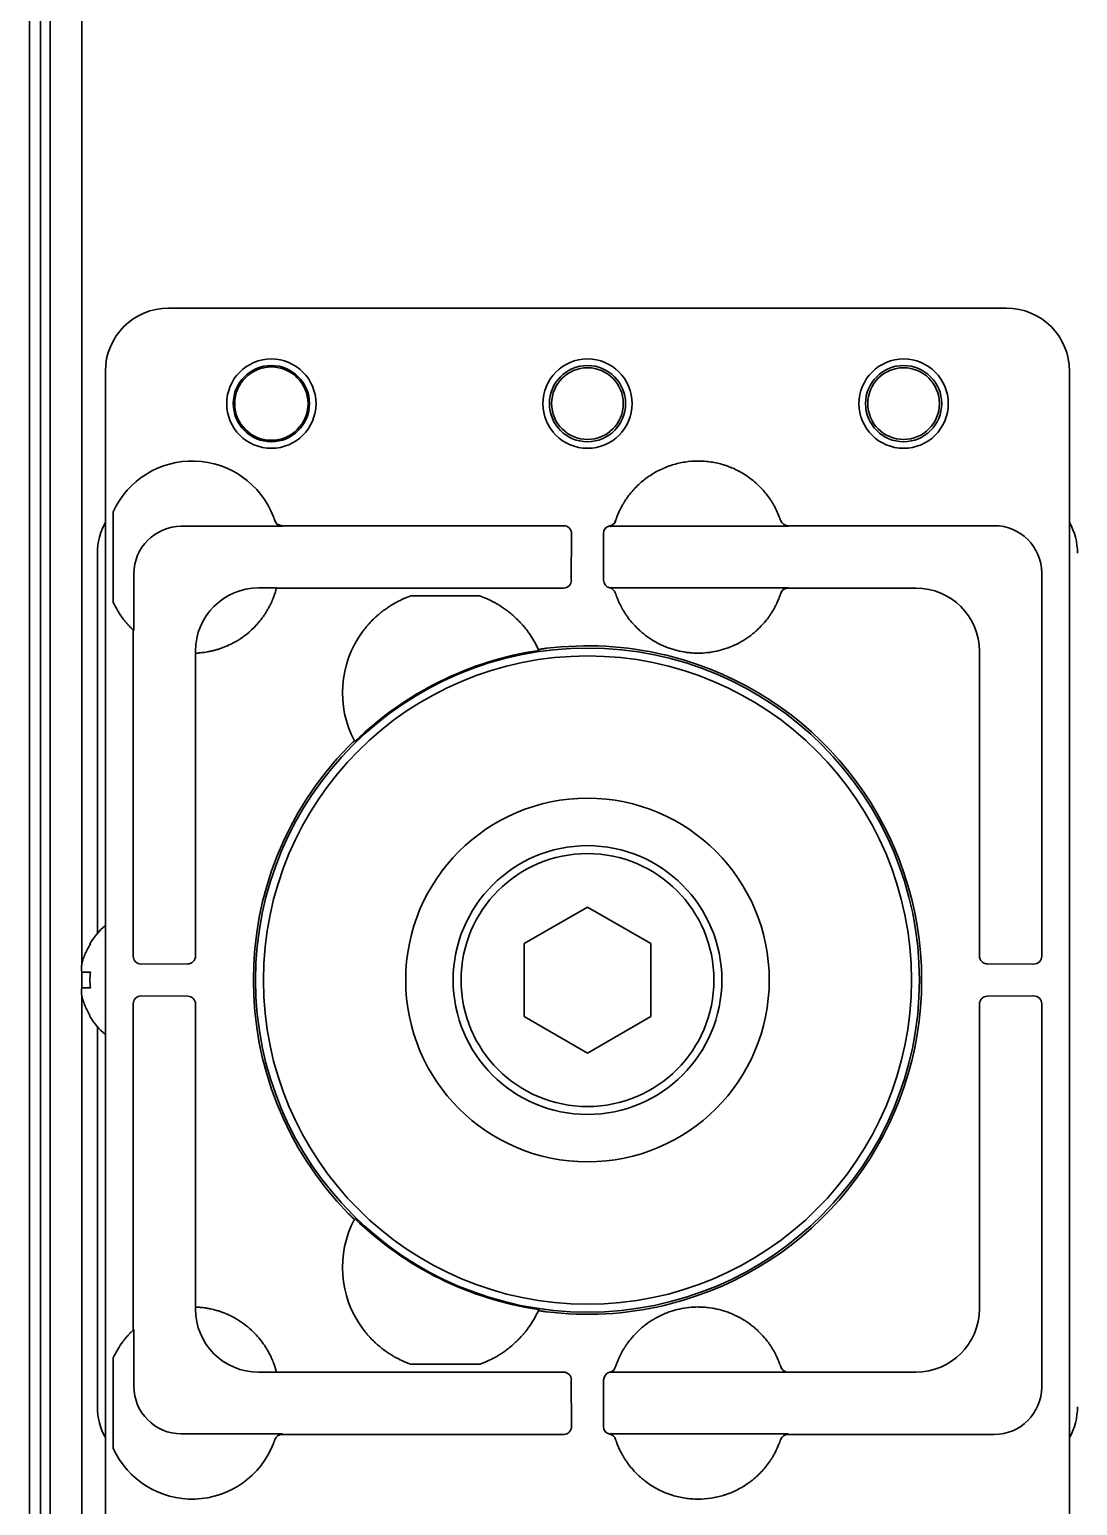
# Model space of a CAD drawing. Extents: x 6336 to 10269, y -393 to 2899.
# Drawn here: x 8426.8 to 8493.1, y 2188.5 to 2281.8 of the extents above; entities that cross this region are included whole.
import ezdxf

# ---------------------------------------------------------------- set-up
doc = ezdxf.new("R2010")
doc.units = 0
doc.header["$LTSCALE"] = 5
doc.layers.add('1', color=7, linetype='CONTINUOUS', true_color=0xffffff)

msp = doc.modelspace()

# ---------------------------------------------------------------- linework, layer by layer
at = {"layer": '1', "color": 7, "linetype": 'Continuous', "lineweight": 35}
for p, q in [((8428.073, 2127.326), (8428.073, 2762.726)), ((8426.773, 2761.926), (8426.773, 2112.526)), ((8427.462, 2115.526), (8427.462, 2758.926)), ((8430.073, 2716.71), (8430.073, 2222.737)), ((8488.573, 2264.226), (8435.572, 2264.226)), ((8431.573, 2260.227), (8431.573, 2183.226)), ((8492.573, 2183.226), (8492.573, 2260.227)), ((8432.073, 2245.608), (8432.073, 2251.344)), ((8474.294, 2250.783), (8474.287, 2250.804)), ((8442.774, 2250.424), (8436.375, 2250.424)), ((8460.567, 2250.463), (8442.761, 2250.463)), ((8461.051, 2247.016), (8461.066, 2249.963)), ((8463.079, 2249.963), (8463.094, 2247.016)), ((8474.774, 2250.424), (8463.599, 2250.424)), ((8487.81, 2250.463), (8474.761, 2250.463)), ((8431.073, 2248.727), (8431.073, 2224.678)), ((8433.375, 2247.424), (8433.375, 2243.828)), ((8490.81, 2223.232), (8490.81, 2247.464)), ((8441.27, 2246.528), (8442.399, 2246.528)), ((8442.399, 2246.528), (8442.397, 2246.519)), ((8442.397, 2246.519), (8450.288, 2246.519)), ((8450.288, 2246.519), (8450.385, 2246.519)), ((8450.385, 2246.519), (8450.882, 2246.52)), ((8450.883, 2246.52), (8455.263, 2246.52)), ((8455.263, 2246.02), (8450.883, 2246.02)), ((8455.263, 2246.52), (8455.761, 2246.519)), ((8455.761, 2246.519), (8455.858, 2246.519)), ((8455.858, 2246.519), (8460.552, 2246.519)), ((8463.529, 2246.528), (8474.774, 2246.528)), ((8474.297, 2246.179), (8474.297, 2246.18)), ((8474.771, 2246.519), (8482.866, 2246.519)), ((8433.336, 2243.864), (8433.336, 2223.232)), ((8437.271, 2242.403), (8437.271, 2242.529)), ((8437.28, 2242.404), (8437.271, 2242.403)), ((8437.28, 2223.247), (8437.28, 2242.404)), ((8486.866, 2242.52), (8486.866, 2223.247)), ((8458.073, 2224.036), (8462.073, 2226.345)), ((8462.073, 2226.345), (8466.073, 2224.036)), ((8430.595, 2224.026), (8430.628, 2224.026)), ((8458.073, 2219.417), (8458.073, 2224.036)), ((8466.073, 2224.036), (8466.073, 2219.417)), ((8433.836, 2222.733), (8436.783, 2222.748)), ((8487.366, 2222.748), (8490.31, 2222.733)), ((8430.073, 2222.232), (8430.073, 2221.231)), ((8430.073, 2220.716), (8430.073, 2127.726)), ((8436.783, 2220.705), (8433.836, 2220.72)), ((8490.31, 2220.72), (8487.366, 2220.705)), ((8433.336, 2220.22), (8433.336, 2199.588)), ((8437.28, 2201.049), (8437.28, 2220.205)), ((8486.866, 2220.205), (8486.866, 2200.933)), ((8490.81, 2195.989), (8490.81, 2220.22)), ((8430.628, 2219.426), (8430.595, 2219.426)), ((8462.073, 2217.107), (8458.073, 2219.417)), ((8466.073, 2219.417), (8462.073, 2217.107)), ((8431.073, 2218.774), (8431.073, 2194.726)), ((8437.271, 2201.049), (8437.28, 2201.049)), ((8437.271, 2200.923), (8437.271, 2201.049)), ((8433.375, 2199.624), (8433.336, 2199.588)), ((8433.375, 2199.624), (8433.375, 2196.028)), ((8432.073, 2192.108), (8432.073, 2197.844)), ((8450.883, 2197.433), (8455.263, 2197.433)), ((8442.399, 2196.924), (8441.27, 2196.924)), ((8442.397, 2196.933), (8442.399, 2196.924)), ((8450.288, 2196.933), (8442.397, 2196.933)), ((8450.385, 2196.933), (8450.288, 2196.933)), ((8450.882, 2196.933), (8450.385, 2196.933)), ((8455.263, 2196.933), (8450.883, 2196.933)), ((8455.263, 2196.933), (8455.761, 2196.933)), ((8455.858, 2196.933), (8455.761, 2196.933)), ((8460.552, 2196.933), (8455.858, 2196.933)), ((8461.066, 2193.489), (8461.051, 2196.436)), ((8463.094, 2196.433), (8463.079, 2193.489)), ((8474.774, 2196.924), (8463.529, 2196.924)), ((8474.298, 2197.271), (8474.297, 2197.272)), ((8482.866, 2196.933), (8474.771, 2196.933)), ((8436.375, 2193.028), (8442.774, 2193.028)), ((8442.761, 2192.989), (8460.567, 2192.989)), ((8463.599, 2193.028), (8474.774, 2193.028)), ((8474.761, 2192.989), (8487.81, 2192.989)), ((8442.286, 2192.645), (8442.282, 2192.634)), ((8442.287, 2192.649), (8442.286, 2192.647)), ((8474.287, 2192.648), (8474.291, 2192.663))]:
    msp.add_line(p, q, dxfattribs=at)
for centre, radius in [((8442.073, 2258.182), 2.825), ((8462.073, 2258.182), 2.825), ((8482.073, 2258.182), 2.825), ((8442.073, 2258.182), 2.411), ((8442.073, 2258.182), 2.32), ((8462.073, 2258.182), 2.411), ((8462.073, 2258.182), 2.267), ((8482.073, 2258.182), 2.411), ((8482.073, 2258.182), 2.267), ((8462.073, 2221.726), 21), ((8462.073, 2221.726), 20.5), ((8462.073, 2221.726), 11.5), ((8462.073, 2221.726), 8.5), ((8462.073, 2221.726), 8)]:
    msp.add_circle(centre, radius, dxfattribs=at)
for centre, radius, start, end in [((8437.073, 2249.052), 5.5, 21.10696, 155.38002), ((8437.073, 2247.9), 5.5, 204.61998, 215.33124), ((8437.073, 2247.9), 5.5, 301.52607, 319.88439), ((8453.073, 2239.9), 6.5, 143.94816, 207.95034), ((8453.073, 2239.9), 6.5, 24.74098, 36.05184), ((8462.073, 2221.726), 21.07, 98.38924, 134.30208), ((8462.073, 2221.726), 21.14, 76.75031, 97.03063), ((8462.073, 2221.726), 21.14, 286.69802, 73.30233), ((8462.073, 2221.726), 21.14, 135.6607, 224.3393), ((8434.693, 2221.527), 4.8, 130.542, 148.62729), ((8434.693, 2221.925), 4.8, 211.37271, 229.458), ((8453.073, 2203.552), 6.5, 152.04966, 216.05184), ((8462.073, 2221.726), 21.07, 225.69792, 261.61076), ((8462.073, 2221.726), 21.14, 262.96937, 283.24939), ((8437.073, 2195.552), 5.5, 45.48558, 58.47399), ((8453.073, 2203.552), 6.5, 323.94816, 335.25902), ((8437.073, 2195.552), 5.5, 144.66876, 155.38002), ((8437.073, 2194.4), 5.5, 204.61998, 338.89304)]:
    msp.add_arc(centre, radius, start, end, dxfattribs=at)
for centre, major_axis, ratio, start_param, end_param in [((8435.573, 2260.226), (2.829, -2.829), 0.999695, 2.356347, 3.926839), ((8488.572, 2260.226), (-2.829, -2.829), 0.999695, 2.356347, 3.926839), ((8435.073, 2248.726), (-2.829, 2.829), 0.999695, 0.279915, 0.785246), ((8437.065, 2249.05), (-5.228, -1.734), 0.999252, 3.138522, 3.145428), ((8442.761, 2250.963), (0.474, 0.159), 0.999831, 3.141593, 4.388346), ((8463.379, 2250.943), (-0.473, 0.161), 0.999761, 2.10121, 3.149501), ((8474.761, 2250.963), (0.475, 0.157), 0.999831, 3.145682, 4.39242), ((8489.072, 2248.726), (2.829, 2.829), 0.999695, 5.497939, 6.003271), ((8436.376, 2247.423), (-2.122, 2.122), 0.999695, 5.497939, 7.068431), ((8437.072, 2248.552), (-5.684, -1.924), 0.999938, 3.132345, 3.139281), ((8460.566, 2249.963), (-0.224, -0.448), 0.999239, 2.03449, 3.605134), ((8463.579, 2249.963), (0.224, -0.448), 0.999239, 2.880101, 4.248696), ((8463.599, 2249.924), (0.224, -0.447), 0.99981, 2.678052, 2.916971), ((8487.809, 2247.463), (-2.122, -2.122), 0.999543, 2.356347, 3.926839), ((8460.552, 2247.019), (-0.447, -0.224), 0.99981, 1.107255, 2.677899), ((8463.594, 2247.019), (0.447, -0.224), 0.99981, 3.605286, 4.952817), ((8441.271, 2242.528), (2.829, -2.829), 0.999695, 2.356347, 3.926839), ((8463.367, 2246.045), (-0.476, -0.155), 0.999754, 3.133975, 4.161422), ((8474.771, 2246.019), (-0.475, 0.156), 0.999831, 5.030486, 6.282512), ((8482.866, 2242.519), (2.828, -2.828), 0.999924, 0.78555, 2.356042), ((8435.374, 9470.538), (0, -7227.617), 0.017452, 6.267025, 6.267338), ((3762.892, 1436.685), (-4696.559, -804.417), 0.03512, 3.150702, 3.151017), ((11934.696, 5483.548), (-3486.444, -3247.993), 0.03512, 6.273761, 6.274076), ((8433.836, 2223.233), (-0.448, -0.224), 0.999239, 5.819644, 7.390288), ((8436.78, 2223.247), (0.224, 0.447), 0.99981, 3.605286, 5.17593), ((8487.366, 2223.247), (-0.224, 0.447), 0.99981, 1.107255, 2.677899), ((8490.31, 2223.233), (0.448, -0.224), 0.999239, 5.176082, 6.746726), ((8433.836, 2220.22), (0.448, -0.224), 0.999239, 2.03449, 3.605134), ((8436.78, 2220.205), (0.224, -0.447), 0.99981, 1.107255, 2.677899), ((8487.366, 2220.205), (-0.224, -0.447), 0.99981, 3.605286, 5.17593), ((8490.31, 2220.22), (-0.448, -0.224), 0.999239, 2.678052, 4.248696), ((11934.696, -1040.096), (3486.444, -3247.993), 0.03512, 3.150702, 3.151017), ((8441.271, 2200.924), (2.829, 2.829), 0.999695, 2.356347, 3.926839), ((3762.892, 3006.768), (4696.559, -804.417), 0.03512, 6.273761, 6.274076), ((8482.866, 2200.933), (-2.828, -2.828), 0.999924, 0.78555, 2.356042), ((8460.552, 2196.433), (-0.447, 0.224), 0.99981, 3.605286, 5.17593), ((8463.594, 2196.433), (0.447, 0.224), 0.99981, 1.330368, 2.677899), ((8463.367, 2197.407), (0.476, -0.155), 0.999754, 5.263357, 6.293203), ((8474.771, 2197.433), (0.475, 0.156), 0.999831, 3.142574, 4.3946), ((8436.376, 2196.029), (-2.122, -2.122), 0.999695, 5.497939, 7.068431), ((8487.809, 2195.99), (2.122, -2.122), 0.999543, 5.497939, 7.068431), ((8435.073, 2194.727), (-2.829, -2.829), 0.999695, 5.497939, 6.003271), ((8489.072, 2194.727), (2.829, -2.829), 0.999695, 0.279915, 0.785246), ((8442.761, 2192.489), (0.474, -0.159), 0.999831, 1.894839, 3.141593), ((8460.566, 2193.489), (0.224, -0.448), 0.999239, 5.819644, 7.390288), ((8463.579, 2193.489), (-0.224, -0.448), 0.999239, 5.176082, 6.544021), ((8463.378, 2192.51), (-0.477, -0.15), 0.999767, 3.157291, 4.205088), ((8463.599, 2193.529), (-0.224, -0.447), 0.99981, 0.22534, 0.463541), ((8474.761, 2192.489), (0.474, -0.158), 0.999831, 1.892032, 3.138921), ((8437.075, 2194.399), (-1.747, -5.214), 0.99983, 1.569957, 1.576869)]:
    msp.add_ellipse(centre, major_axis=major_axis, ratio=ratio, start_param=start_param, end_param=end_param, dxfattribs=at)
for points, knots in [([(8474.204, 2251.033), (8474.104, 2251.292), (8473.985, 2251.542), (8473.83, 2251.813), (8473.812, 2251.843), (8473.777, 2251.903), (8473.759, 2251.932), (8473.704, 2252.021), (8473.666, 2252.079), (8473.55, 2252.25), (8473.468, 2252.361), (8473.213, 2252.684), (8473.027, 2252.885), (8472.775, 2253.12), (8472.698, 2253.19), (8472.619, 2253.257), (8472.566, 2253.301), (8472.539, 2253.323), (8472.403, 2253.432), (8472.292, 2253.514), (8471.952, 2253.747), (8471.715, 2253.884), (8471.344, 2254.064), (8471.218, 2254.119), (8471.057, 2254.182), (8471.025, 2254.195), (8470.96, 2254.219), (8470.927, 2254.231), (8470.829, 2254.265), (8470.763, 2254.287), (8470.433, 2254.389), (8470.166, 2254.45), (8469.759, 2254.511), (8469.623, 2254.527), (8469.417, 2254.542), (8469.313, 2254.548), (8469.209, 2254.551), (8469.14, 2254.552), (8469.105, 2254.552), (8468.793, 2254.552), (8468.519, 2254.531), (8467.977, 2254.449), (8467.709, 2254.388), (8467.412, 2254.296), (8467.379, 2254.285), (8467.313, 2254.263), (8467.28, 2254.252), (8467.182, 2254.217), (8467.117, 2254.193), (8466.924, 2254.117), (8466.798, 2254.062), (8466.428, 2253.882), (8466.191, 2253.745), (8465.907, 2253.55), (8465.822, 2253.49), (8465.74, 2253.427), (8465.685, 2253.385), (8465.657, 2253.363), (8465.522, 2253.255), (8465.418, 2253.164), (8465.116, 2252.883), (8464.931, 2252.681), (8464.675, 2252.358), (8464.594, 2252.247), (8464.497, 2252.104), (8464.478, 2252.075), (8464.44, 2252.016), (8464.421, 2251.987), (8464.366, 2251.899), (8464.331, 2251.839), (8464.159, 2251.538), (8464.04, 2251.288), (8463.94, 2251.029)], [0, 0, 0, 0, 0.0625, 0.0625, 0.070313, 0.070313, 0.078125, 0.078125, 0.09375, 0.09375, 0.125, 0.125, 0.1875, 0.1875, 0.203125, 0.210938, 0.210938, 0.21875, 0.21875, 0.25, 0.25, 0.3125, 0.3125, 0.34375, 0.34375, 0.351563, 0.351563, 0.359375, 0.359375, 0.375, 0.375, 0.4375, 0.4375, 0.46875, 0.46875, 0.484375, 0.492188, 0.492188, 0.5, 0.5, 0.5625, 0.5625, 0.625, 0.625, 0.632812, 0.632812, 0.640625, 0.640625, 0.65625, 0.65625, 0.6875, 0.6875, 0.75, 0.75, 0.765625, 0.773437, 0.773437, 0.78125, 0.78125, 0.8125, 0.8125, 0.875, 0.875, 0.90625, 0.90625, 0.914062, 0.914062, 0.921875, 0.921875, 0.9375, 0.9375, 1, 1, 1, 1]), ([(8442.287, 2250.804), (8442.286, 2250.804), (8442.286, 2250.806), (8442.284, 2250.812), (8442.282, 2250.816), (8442.278, 2250.828), (8442.276, 2250.835), (8442.27, 2250.852), (8442.267, 2250.861), (8442.26, 2250.882), (8442.255, 2250.894), (8442.247, 2250.919), (8442.242, 2250.932), (8442.234, 2250.953), (8442.232, 2250.96), (8442.226, 2250.974), (8442.224, 2250.981), (8442.215, 2251.003), (8442.21, 2251.018), (8442.204, 2251.033)], [0, 0, 0, 0, 0.125, 0.125, 0.25, 0.25, 0.375, 0.375, 0.5, 0.5, 0.625, 0.625, 0.75, 0.75, 0.8125, 0.8125, 0.875, 0.875, 1, 1, 1, 1]), ([(8442.774, 2250.424), (8442.747, 2250.424), (8442.695, 2250.428), (8442.645, 2250.44), (8442.607, 2250.452), (8442.595, 2250.457), (8442.571, 2250.467), (8442.559, 2250.472), (8442.524, 2250.49), (8442.502, 2250.503), (8442.47, 2250.526), (8442.46, 2250.534), (8442.44, 2250.551), (8442.43, 2250.56), (8442.402, 2250.588), (8442.386, 2250.607), (8442.355, 2250.65), (8442.341, 2250.672), (8442.317, 2250.719), (8442.307, 2250.743), (8442.299, 2250.768)], [0, 0, 0, 0, 0.125, 0.25, 0.25, 0.3125, 0.3125, 0.375, 0.375, 0.5, 0.5, 0.5625, 0.5625, 0.625, 0.625, 0.75, 0.75, 0.875, 0.875, 1, 1, 1, 1]), ([(8463.838, 2250.742), (8463.825, 2250.701), (8463.807, 2250.663), (8463.779, 2250.618), (8463.773, 2250.609), (8463.76, 2250.592), (8463.753, 2250.583), (8463.733, 2250.559), (8463.704, 2250.528), (8463.671, 2250.501), (8463.645, 2250.483), (8463.636, 2250.477), (8463.618, 2250.465), (8463.609, 2250.46), (8463.562, 2250.435), (8463.522, 2250.42), (8463.481, 2250.41)], [0, 0, 0, 0, 0.25, 0.25, 0.3125, 0.3125, 0.375, 0.375, 0.5, 0.625, 0.625, 0.6875, 0.6875, 0.75, 0.75, 1, 1, 1, 1]), ([(8463.94, 2251.029), (8463.935, 2251.014), (8463.929, 2250.998), (8463.92, 2250.976), (8463.917, 2250.968), (8463.912, 2250.953), (8463.909, 2250.946), (8463.901, 2250.924), (8463.896, 2250.911), (8463.889, 2250.891), (8463.887, 2250.885), (8463.883, 2250.872), (8463.881, 2250.866), (8463.875, 2250.849), (8463.871, 2250.839), (8463.867, 2250.825), (8463.865, 2250.821), (8463.862, 2250.813), (8463.861, 2250.81), (8463.858, 2250.8), (8463.856, 2250.795), (8463.854, 2250.789), (8463.854, 2250.788), (8463.853, 2250.786), (8463.853, 2250.785), (8463.853, 2250.785)], [0, 0, 0, 0, 0.125, 0.125, 0.1875, 0.1875, 0.25, 0.25, 0.375, 0.375, 0.4375, 0.4375, 0.5, 0.5, 0.625, 0.625, 0.6875, 0.6875, 0.75, 0.75, 0.875, 0.875, 0.9375, 0.9375, 1, 1, 1, 1]), ([(8474.287, 2250.804), (8474.287, 2250.804), (8474.286, 2250.806), (8474.284, 2250.81), (8474.284, 2250.812), (8474.282, 2250.817), (8474.281, 2250.819), (8474.279, 2250.828), (8474.276, 2250.835), (8474.272, 2250.847), (8474.27, 2250.852), (8474.267, 2250.861), (8474.265, 2250.866), (8474.26, 2250.882), (8474.256, 2250.894), (8474.249, 2250.912), (8474.247, 2250.919), (8474.242, 2250.932), (8474.239, 2250.939), (8474.232, 2250.959), (8474.227, 2250.974), (8474.218, 2250.996), (8474.215, 2251.003), (8474.21, 2251.018), (8474.207, 2251.026), (8474.204, 2251.033)], [0, 0, 0, 0, 0.125, 0.125, 0.1875, 0.1875, 0.25, 0.25, 0.375, 0.375, 0.4375, 0.4375, 0.5, 0.5, 0.625, 0.625, 0.6875, 0.6875, 0.75, 0.75, 0.875, 0.875, 0.9375, 0.9375, 1, 1, 1, 1]), ([(8463.481, 2250.41), (8463.48, 2250.416), (8463.48, 2250.422), (8463.48, 2250.437), (8463.479, 2250.445), (8463.479, 2250.453)], [0, 0, 0, 0, 0.441588, 0.441588, 1, 1, 1, 1]), ([(8442.397, 2246.519), (8442.396, 2246.518), (8442.395, 2246.512), (8442.39, 2246.495), (8442.384, 2246.47), (8442.373, 2246.43), (8442.365, 2246.401), (8442.363, 2246.395), (8442.359, 2246.382), (8442.357, 2246.375), (8442.351, 2246.355), (8442.347, 2246.341), (8442.334, 2246.295), (8442.313, 2246.228), (8442.287, 2246.148), (8442.265, 2246.084), (8442.253, 2246.051), (8442.24, 2246.016), (8442.232, 2245.992), (8442.227, 2245.98), (8442.204, 2245.92), (8442.184, 2245.869), (8442.12, 2245.711), (8442.07, 2245.597), (8441.996, 2245.447), (8441.981, 2245.417), (8441.949, 2245.356), (8441.933, 2245.325), (8441.883, 2245.232), (8441.848, 2245.17), (8441.774, 2245.044), (8441.735, 2244.981), (8441.674, 2244.886), (8441.653, 2244.855), (8441.61, 2244.791), (8441.588, 2244.759), (8441.477, 2244.601), (8441.381, 2244.477), (8441.279, 2244.356)], [0, 0, 0, 0, 0.0625, 0.0625, 0.125, 0.1875, 0.1875, 0.203125, 0.203125, 0.21875, 0.21875, 0.25, 0.25, 0.3125, 0.375, 0.375, 0.40625, 0.421875, 0.421875, 0.4375, 0.4375, 0.5, 0.5, 0.625, 0.625, 0.65625, 0.65625, 0.6875, 0.6875, 0.75, 0.75, 0.8125, 0.8125, 0.84375, 0.84375, 0.875, 0.875, 1, 1, 1, 1]), ([(8463.842, 2246.2), (8463.843, 2246.198), (8463.847, 2246.184), (8463.859, 2246.149), (8463.864, 2246.135), (8463.873, 2246.109), (8463.876, 2246.1), (8463.883, 2246.081), (8463.886, 2246.07), (8463.906, 2246.015), (8463.925, 2245.962), (8463.961, 2245.871), (8463.974, 2245.838), (8463.996, 2245.787), (8464.003, 2245.769), (8464.019, 2245.733), (8464.027, 2245.714), (8464.035, 2245.695)], [0, 0, 0, 0, 0.25, 0.25, 0.375, 0.375, 0.4375, 0.4375, 0.5, 0.5, 0.75, 0.75, 0.875, 0.875, 0.9375, 0.9375, 1, 1, 1, 1]), ([(8473.267, 2244.343), (8473.354, 2244.446), (8473.437, 2244.551), (8473.554, 2244.711), (8473.592, 2244.765), (8473.646, 2244.846), (8473.664, 2244.873), (8473.7, 2244.927), (8473.717, 2244.954), (8473.802, 2245.089), (8473.863, 2245.194), (8473.944, 2245.346), (8473.97, 2245.396), (8474, 2245.457), (8474.006, 2245.469), (8474.018, 2245.493), (8474.024, 2245.505), (8474.041, 2245.54), (8474.052, 2245.563), (8474.104, 2245.676), (8474.139, 2245.757), (8474.176, 2245.848), (8474.183, 2245.865), (8474.193, 2245.89), (8474.196, 2245.899), (8474.202, 2245.915), (8474.218, 2245.955), (8474.241, 2246.018), (8474.257, 2246.063), (8474.267, 2246.092), (8474.27, 2246.101), (8474.276, 2246.118), (8474.279, 2246.125), (8474.286, 2246.145), (8474.293, 2246.166), (8474.295, 2246.175), (8474.296, 2246.176)], [0, 0, 0, 0, 0.125, 0.125, 0.1875, 0.1875, 0.21875, 0.21875, 0.25, 0.25, 0.375, 0.375, 0.4375, 0.4375, 0.453125, 0.453125, 0.46875, 0.46875, 0.5, 0.5, 0.625, 0.625, 0.65625, 0.65625, 0.671875, 0.671875, 0.6875, 0.75, 0.8125, 0.8125, 0.84375, 0.84375, 0.875, 0.875, 0.9375, 1, 1, 1, 1]), ([(8474.299, 2246.184), (8474.307, 2246.209), (8474.327, 2246.257), (8474.354, 2246.302), (8474.377, 2246.334), (8474.386, 2246.344), (8474.403, 2246.364), (8474.411, 2246.373), (8474.439, 2246.401), (8474.459, 2246.418), (8474.491, 2246.441), (8474.502, 2246.448), (8474.524, 2246.462), (8474.535, 2246.468), (8474.57, 2246.486), (8474.594, 2246.496), (8474.644, 2246.512), (8474.669, 2246.518), (8474.721, 2246.526), (8474.747, 2246.528), (8474.774, 2246.528)], [0, 0, 0, 0, 0.125, 0.25, 0.25, 0.3125, 0.3125, 0.375, 0.375, 0.5, 0.5, 0.5625, 0.5625, 0.625, 0.625, 0.75, 0.75, 0.875, 0.875, 1, 1, 1, 1]), ([(8474.774, 2246.528), (8474.773, 2246.527), (8474.773, 2246.525), (8474.772, 2246.522), (8474.771, 2246.521), (8474.771, 2246.519)], [0, 0, 0, 0, 0.496999, 0.496999, 1, 1, 1, 1]), ([(8449.813, 2245.523), (8449.788, 2245.509), (8449.759, 2245.492), (8449.712, 2245.463), (8449.695, 2245.453), (8449.661, 2245.432), (8449.644, 2245.422), (8449.589, 2245.388), (8449.551, 2245.363), (8449.492, 2245.325), (8449.472, 2245.312), (8449.432, 2245.284), (8449.411, 2245.27), (8449.349, 2245.227), (8449.307, 2245.198), (8449.221, 2245.136), (8449.177, 2245.103), (8449.046, 2245.003), (8448.956, 2244.931), (8448.843, 2244.835), (8448.82, 2244.815), (8448.774, 2244.776), (8448.706, 2244.715), (8448.638, 2244.653), (8448.504, 2244.524), (8448.414, 2244.435), (8448.282, 2244.294), (8448.239, 2244.245), (8448.173, 2244.171), (8448.152, 2244.146), (8448.108, 2244.096), (8448.087, 2244.07), (8447.98, 2243.941), (8447.898, 2243.835), (8447.818, 2243.725)], [0, 0, 0, 0, 0.0625, 0.0625, 0.09375, 0.09375, 0.125, 0.125, 0.1875, 0.1875, 0.21875, 0.21875, 0.25, 0.25, 0.3125, 0.3125, 0.375, 0.375, 0.5, 0.5, 0.53125, 0.53125, 0.5625, 0.625, 0.625, 0.75, 0.75, 0.8125, 0.8125, 0.84375, 0.84375, 0.875, 0.875, 1, 1, 1, 1]), ([(8450.459, 2245.851), (8450.101, 2245.694), (8449.899, 2245.573), (8449.813, 2245.523), (8449.813, 2245.523), (8449.813, 2245.523)], [0, 0, 0, 0, 0.99996, 0.99996, 1, 1, 1, 1]), ([(8458.328, 2243.725), (8458.248, 2243.835), (8458.166, 2243.941), (8458.039, 2244.094), (8457.996, 2244.145), (8457.93, 2244.219), (8457.909, 2244.243), (8457.864, 2244.292), (8457.842, 2244.316), (8457.798, 2244.364), (8457.775, 2244.387), (8457.73, 2244.434), (8457.708, 2244.457), (8457.64, 2244.525), (8457.595, 2244.569), (8457.46, 2244.697), (8457.37, 2244.778), (8457.191, 2244.93), (8457.101, 2245.002), (8456.969, 2245.103), (8456.925, 2245.136), (8456.838, 2245.198), (8456.796, 2245.228), (8456.713, 2245.285), (8456.673, 2245.312), (8456.614, 2245.351), (8456.595, 2245.363), (8456.557, 2245.387), (8456.538, 2245.399), (8456.484, 2245.433), (8456.45, 2245.454), (8456.387, 2245.492), (8456.358, 2245.509), (8456.333, 2245.523)], [0, 0, 0, 0, 0.125, 0.125, 0.1875, 0.1875, 0.21875, 0.21875, 0.25, 0.25, 0.28125, 0.28125, 0.3125, 0.3125, 0.375, 0.375, 0.5, 0.5, 0.625, 0.625, 0.6875, 0.6875, 0.75, 0.75, 0.8125, 0.8125, 0.84375, 0.84375, 0.875, 0.875, 0.9375, 0.9375, 1, 1, 1, 1]), ([(8464.035, 2245.695), (8464.055, 2245.649), (8464.077, 2245.6), (8464.125, 2245.499), (8464.151, 2245.447), (8464.193, 2245.365), (8464.215, 2245.324), (8464.238, 2245.281), (8464.253, 2245.253), (8464.261, 2245.238), (8464.302, 2245.166), (8464.336, 2245.108), (8464.407, 2244.99), (8464.445, 2244.931), (8464.504, 2244.842), (8464.524, 2244.812), (8464.565, 2244.752), (8464.586, 2244.722), (8464.693, 2244.573), (8464.784, 2244.457), (8464.881, 2244.343)], [0, 0, 0, 0, 0.125, 0.125, 0.25, 0.25, 0.3125, 0.34375, 0.34375, 0.375, 0.375, 0.5, 0.5, 0.625, 0.625, 0.6875, 0.6875, 0.75, 0.75, 1, 1, 1, 1]), ([(8433.336, 2243.864), (8433.335, 2243.865), (8433.333, 2243.867), (8433.324, 2243.875), (8433.318, 2243.881), (8433.306, 2243.892), (8433.301, 2243.897), (8433.292, 2243.906), (8433.286, 2243.911), (8433.27, 2243.926), (8433.257, 2243.938), (8433.237, 2243.958), (8433.23, 2243.965), (8433.215, 2243.98), (8433.207, 2243.987), (8433.184, 2244.01), (8433.168, 2244.027), (8433.134, 2244.061), (8433.116, 2244.079), (8433.089, 2244.108), (8433.08, 2244.118), (8433.061, 2244.138), (8433.052, 2244.148), (8433.005, 2244.198), (8432.966, 2244.241), (8432.908, 2244.307), (8432.889, 2244.33), (8432.85, 2244.376), (8432.83, 2244.4), (8432.772, 2244.471), (8432.734, 2244.519), (8432.659, 2244.618), (8432.622, 2244.668), (8432.586, 2244.719)], [0, 0, 0, 0, 0.0625, 0.0625, 0.125, 0.125, 0.15625, 0.15625, 0.1875, 0.1875, 0.25, 0.25, 0.28125, 0.28125, 0.3125, 0.3125, 0.375, 0.375, 0.4375, 0.4375, 0.46875, 0.46875, 0.5, 0.5, 0.625, 0.625, 0.6875, 0.6875, 0.75, 0.75, 0.875, 0.875, 1, 1, 1, 1]), ([(8464.881, 2244.343), (8465.011, 2244.19), (8465.148, 2244.045), (8465.365, 2243.84), (8465.44, 2243.773), (8465.554, 2243.676), (8465.593, 2243.644), (8465.671, 2243.582), (8465.71, 2243.551), (8465.908, 2243.4), (8466.072, 2243.289), (8466.411, 2243.086), (8466.586, 2242.993), (8466.855, 2242.869), (8466.947, 2242.829), (8467.085, 2242.774), (8467.132, 2242.756), (8467.226, 2242.722), (8467.273, 2242.705), (8467.51, 2242.626), (8467.701, 2242.573), (8468.087, 2242.488), (8468.282, 2242.456), (8468.577, 2242.424), (8468.676, 2242.416), (8468.825, 2242.408), (8468.874, 2242.406), (8468.974, 2242.403), (8469.024, 2242.402), (8469.274, 2242.402), (8469.473, 2242.413), (8469.866, 2242.456), (8470.061, 2242.488), (8470.447, 2242.573), (8470.638, 2242.626), (8470.875, 2242.706), (8470.923, 2242.722), (8471.016, 2242.757), (8471.156, 2242.81), (8471.292, 2242.869), (8471.562, 2242.993), (8471.736, 2243.086), (8472.075, 2243.289), (8472.24, 2243.4), (8472.438, 2243.551), (8472.478, 2243.582), (8472.556, 2243.645), (8472.672, 2243.74), (8472.783, 2243.84), (8473, 2244.045), (8473.137, 2244.19), (8473.267, 2244.343)], [0, 0, 0, 0, 0.0625, 0.0625, 0.09375, 0.09375, 0.109375, 0.109375, 0.125, 0.125, 0.1875, 0.1875, 0.25, 0.25, 0.28125, 0.28125, 0.296875, 0.296875, 0.3125, 0.3125, 0.375, 0.375, 0.4375, 0.4375, 0.46875, 0.46875, 0.484375, 0.484375, 0.5, 0.5, 0.5625, 0.5625, 0.625, 0.625, 0.6875, 0.6875, 0.703125, 0.703125, 0.71875, 0.75, 0.75, 0.8125, 0.8125, 0.875, 0.875, 0.890625, 0.890625, 0.90625, 0.9375, 0.9375, 1, 1, 1, 1]), ([(8439.949, 2243.212), (8439.877, 2243.168), (8439.805, 2243.126), (8439.66, 2243.046), (8439.587, 2243.007), (8439.366, 2242.898), (8439.217, 2242.832), (8439.029, 2242.759), (8438.992, 2242.745), (8438.935, 2242.725), (8438.917, 2242.718), (8438.879, 2242.705), (8438.786, 2242.673), (8438.695, 2242.644), (8438.552, 2242.602), (8438.482, 2242.583), (8438.346, 2242.549), (8438.279, 2242.533), (8438.214, 2242.52)], [0, 0, 0, 0, 0.125, 0.125, 0.25, 0.25, 0.5, 0.5, 0.5625, 0.5625, 0.59375, 0.59375, 0.625, 0.75, 0.75, 0.875, 0.875, 1, 1, 1, 1]), ([(8438.214, 2242.52), (8438.143, 2242.504), (8438.076, 2242.492), (8437.948, 2242.469), (8437.888, 2242.46), (8437.774, 2242.444), (8437.72, 2242.438), (8437.621, 2242.427), (8437.577, 2242.423), (8437.496, 2242.416), (8437.461, 2242.413), (8437.398, 2242.409), (8437.372, 2242.408), (8437.328, 2242.406), (8437.295, 2242.404), (8437.282, 2242.404), (8437.28, 2242.404)], [0, 0, 0, 0, 0.125, 0.125, 0.25, 0.25, 0.375, 0.375, 0.5, 0.5, 0.625, 0.625, 0.75, 0.75, 0.875, 1, 1, 1, 1]), ([(8459.485, 2242.707), (8459.452, 2242.703), (8459.419, 2242.698), (8459.371, 2242.692), (8459.355, 2242.69), (8459.323, 2242.685), (8459.307, 2242.683), (8459.261, 2242.676), (8459.232, 2242.672), (8459.19, 2242.665), (8459.177, 2242.663), (8459.157, 2242.66), (8459.151, 2242.659), (8459.138, 2242.656), (8459.132, 2242.655), (8459.102, 2242.65), (8459.081, 2242.646), (8459.057, 2242.642), (8459.053, 2242.641), (8459.044, 2242.639), (8459.04, 2242.638), (8459.028, 2242.636), (8459.021, 2242.634), (8459.001, 2242.63), (8458.992, 2242.627), (8458.982, 2242.624), (8458.98, 2242.623), (8458.977, 2242.621), (8458.976, 2242.621), (8458.976, 2242.62)], [0, 0, 0, 0, 0.125, 0.125, 0.1875, 0.1875, 0.25, 0.25, 0.375, 0.375, 0.4375, 0.4375, 0.46875, 0.46875, 0.5, 0.5, 0.625, 0.625, 0.65625, 0.65625, 0.6875, 0.6875, 0.75, 0.75, 0.875, 0.875, 0.9375, 0.9375, 1, 1, 1, 1]), ([(8468.147, 2241.974), (8468.045, 2242.005), (8467.943, 2242.035), (8467.739, 2242.092), (8467.535, 2242.149), (8467.33, 2242.202), (8467.124, 2242.254), (8467.021, 2242.279), (8466.918, 2242.303)], [0, 0, 0, 0, 0.25, 0.25, 0.5, 0.75, 0.75, 1, 1, 1, 1]), ([(8447.331, 2236.853), (8447.331, 2236.854), (8447.327, 2236.853), (8447.319, 2236.847), (8447.316, 2236.845), (8447.31, 2236.84), (8447.308, 2236.838), (8447.303, 2236.835), (8447.301, 2236.833), (8447.288, 2236.822), (8447.276, 2236.812), (8447.255, 2236.793), (8447.247, 2236.786), (8447.231, 2236.771), (8447.214, 2236.755), (8447.195, 2236.738), (8447.176, 2236.72), (8447.166, 2236.711), (8447.135, 2236.682), (8447.114, 2236.661), (8447.081, 2236.628), (8447.07, 2236.617), (8447.047, 2236.595), (8447.035, 2236.583), (8447, 2236.548), (8446.977, 2236.525), (8446.953, 2236.501)], [0, 0, 0, 0, 0.125, 0.125, 0.1875, 0.1875, 0.21875, 0.21875, 0.25, 0.25, 0.375, 0.375, 0.4375, 0.4375, 0.5, 0.5625, 0.5625, 0.625, 0.625, 0.75, 0.75, 0.8125, 0.8125, 0.875, 0.875, 1, 1, 1, 1]), ([(8430.628, 2224.026), (8430.503, 2223.823), (8430.396, 2223.613), (8430.258, 2223.288), (8430.216, 2223.178), (8430.14, 2222.955), (8430.107, 2222.841), (8430.077, 2222.726)], [0, 0, 0, 0, 0.5, 0.5, 0.75, 0.75, 1, 1, 1, 1]), ([(8430.628, 2221.226), (8430.503, 2221.226), (8430.396, 2221.226), (8430.258, 2221.226), (8430.216, 2221.226), (8430.14, 2221.226), (8430.107, 2221.226), (8430.077, 2221.226)], [0, 0, 0, 0, 0.5, 0.5, 0.75, 0.75, 1, 1, 1, 1]), ([(8446.953, 2206.951), (8446.977, 2206.927), (8447, 2206.904), (8447.035, 2206.869), (8447.046, 2206.858), (8447.069, 2206.835), (8447.08, 2206.824), (8447.114, 2206.791), (8447.135, 2206.771), (8447.166, 2206.742), (8447.176, 2206.732), (8447.19, 2206.719), (8447.195, 2206.714), (8447.204, 2206.706), (8447.209, 2206.701), (8447.231, 2206.681), (8447.247, 2206.666), (8447.265, 2206.65), (8447.268, 2206.647), (8447.275, 2206.641), (8447.278, 2206.639), (8447.288, 2206.631), (8447.293, 2206.626), (8447.308, 2206.613), (8447.316, 2206.607), (8447.325, 2206.601), (8447.327, 2206.6), (8447.33, 2206.599), (8447.331, 2206.599), (8447.331, 2206.599)], [0, 0, 0, 0, 0.125, 0.125, 0.1875, 0.1875, 0.25, 0.25, 0.375, 0.375, 0.4375, 0.4375, 0.46875, 0.46875, 0.5, 0.5, 0.625, 0.625, 0.65625, 0.65625, 0.6875, 0.6875, 0.75, 0.75, 0.875, 0.875, 0.9375, 0.9375, 1, 1, 1, 1]), ([(8466.918, 2201.149), (8467.021, 2201.173), (8467.124, 2201.199), (8467.33, 2201.25), (8467.535, 2201.304), (8467.739, 2201.36), (8467.944, 2201.418), (8468.045, 2201.447), (8468.147, 2201.478)], [0, 0, 0, 0, 0.25, 0.25, 0.5, 0.75, 0.75, 1, 1, 1, 1]), ([(8437.28, 2201.049), (8437.282, 2201.049), (8437.288, 2201.048), (8437.312, 2201.047), (8437.328, 2201.047), (8437.371, 2201.044), (8437.397, 2201.043), (8437.436, 2201.04), (8437.444, 2201.04), (8437.461, 2201.039), (8437.487, 2201.037), (8437.516, 2201.035), (8437.576, 2201.03), (8437.621, 2201.025), (8437.718, 2201.015), (8437.771, 2201.008), (8437.843, 2200.998), (8437.858, 2200.996), (8437.887, 2200.992), (8437.932, 2200.985), (8437.98, 2200.977), (8438.076, 2200.961), (8438.144, 2200.948), (8438.215, 2200.933)], [0, 0, 0, 0, 0.125, 0.125, 0.25, 0.25, 0.375, 0.375, 0.40625, 0.40625, 0.4375, 0.5, 0.5, 0.625, 0.625, 0.75, 0.75, 0.78125, 0.78125, 0.8125, 0.875, 0.875, 1, 1, 1, 1]), ([(8438.215, 2200.933), (8438.344, 2200.905), (8438.48, 2200.871), (8438.693, 2200.809), (8438.765, 2200.786), (8438.875, 2200.749), (8438.913, 2200.736), (8438.988, 2200.709), (8439.025, 2200.695), (8439.213, 2200.622), (8439.362, 2200.556), (8439.548, 2200.464), (8439.585, 2200.446), (8439.659, 2200.407), (8439.696, 2200.387), (8439.805, 2200.327), (8439.877, 2200.284), (8439.949, 2200.241)], [0, 0, 0, 0, 0.25, 0.25, 0.375, 0.375, 0.4375, 0.4375, 0.5, 0.5, 0.75, 0.75, 0.8125, 0.8125, 0.875, 0.875, 1, 1, 1, 1]), ([(8458.976, 2200.832), (8458.976, 2200.831), (8458.979, 2200.829), (8458.988, 2200.826), (8458.992, 2200.825), (8458.999, 2200.823), (8459.002, 2200.823), (8459.008, 2200.821), (8459.011, 2200.82), (8459.027, 2200.817), (8459.043, 2200.813), (8459.071, 2200.808), (8459.081, 2200.806), (8459.102, 2200.802), (8459.125, 2200.798), (8459.15, 2200.794), (8459.176, 2200.789), (8459.189, 2200.787), (8459.231, 2200.781), (8459.261, 2200.776), (8459.307, 2200.769), (8459.322, 2200.767), (8459.354, 2200.763), (8459.37, 2200.76), (8459.419, 2200.754), (8459.452, 2200.75), (8459.485, 2200.745)], [0, 0, 0, 0, 0.125, 0.125, 0.1875, 0.1875, 0.21875, 0.21875, 0.25, 0.25, 0.375, 0.375, 0.4375, 0.4375, 0.5, 0.5625, 0.5625, 0.625, 0.625, 0.75, 0.75, 0.8125, 0.8125, 0.875, 0.875, 1, 1, 1, 1]), ([(8473.267, 2199.109), (8473.137, 2199.262), (8473, 2199.407), (8472.783, 2199.613), (8472.708, 2199.679), (8472.594, 2199.776), (8472.555, 2199.808), (8472.477, 2199.871), (8472.438, 2199.901), (8472.24, 2200.052), (8472.075, 2200.163), (8471.737, 2200.366), (8471.562, 2200.459), (8471.293, 2200.584), (8471.201, 2200.623), (8471.062, 2200.678), (8471.016, 2200.696), (8470.922, 2200.73), (8470.875, 2200.747), (8470.638, 2200.827), (8470.447, 2200.879), (8470.061, 2200.964), (8469.866, 2200.996), (8469.571, 2201.028), (8469.472, 2201.036), (8469.323, 2201.044), (8469.273, 2201.046), (8469.174, 2201.049), (8469.123, 2201.05), (8468.873, 2201.05), (8468.675, 2201.039), (8468.282, 2200.996), (8468.087, 2200.964), (8467.701, 2200.879), (8467.509, 2200.827), (8467.272, 2200.747), (8467.225, 2200.73), (8467.131, 2200.696), (8466.992, 2200.642), (8466.855, 2200.584), (8466.586, 2200.459), (8466.412, 2200.367), (8466.073, 2200.163), (8465.908, 2200.052), (8465.709, 2199.901), (8465.67, 2199.87), (8465.592, 2199.808), (8465.476, 2199.712), (8465.365, 2199.612), (8465.148, 2199.407), (8465.011, 2199.262), (8464.881, 2199.109)], [0, 0, 0, 0, 0.0625, 0.0625, 0.09375, 0.09375, 0.109375, 0.109375, 0.125, 0.125, 0.1875, 0.1875, 0.25, 0.25, 0.28125, 0.28125, 0.296875, 0.296875, 0.3125, 0.3125, 0.375, 0.375, 0.4375, 0.4375, 0.46875, 0.46875, 0.484375, 0.484375, 0.5, 0.5, 0.5625, 0.5625, 0.625, 0.625, 0.6875, 0.6875, 0.703125, 0.703125, 0.71875, 0.75, 0.75, 0.8125, 0.8125, 0.875, 0.875, 0.890625, 0.890625, 0.90625, 0.9375, 0.9375, 1, 1, 1, 1]), ([(8432.586, 2198.733), (8432.622, 2198.784), (8432.659, 2198.834), (8432.733, 2198.932), (8432.771, 2198.98), (8432.848, 2199.074), (8432.886, 2199.12), (8432.945, 2199.187), (8432.964, 2199.209), (8433.003, 2199.252), (8433.022, 2199.273), (8433.06, 2199.314), (8433.078, 2199.333), (8433.106, 2199.362), (8433.115, 2199.371), (8433.132, 2199.39), (8433.141, 2199.399), (8433.184, 2199.442), (8433.216, 2199.473), (8433.25, 2199.507), (8433.257, 2199.513), (8433.269, 2199.525), (8433.275, 2199.531), (8433.292, 2199.547), (8433.301, 2199.556), (8433.313, 2199.567), (8433.317, 2199.57), (8433.323, 2199.576), (8433.326, 2199.579), (8433.333, 2199.585), (8433.335, 2199.587), (8433.336, 2199.588)], [0, 0, 0, 0, 0.125, 0.125, 0.25, 0.25, 0.375, 0.375, 0.4375, 0.4375, 0.5, 0.5, 0.5625, 0.5625, 0.59375, 0.59375, 0.625, 0.625, 0.75, 0.75, 0.78125, 0.78125, 0.8125, 0.8125, 0.875, 0.875, 0.90625, 0.90625, 0.9375, 0.9375, 1, 1, 1, 1]), ([(8447.818, 2199.727), (8447.898, 2199.617), (8447.98, 2199.511), (8448.087, 2199.382), (8448.108, 2199.357), (8448.152, 2199.306), (8448.173, 2199.281), (8448.239, 2199.207), (8448.282, 2199.159), (8448.414, 2199.018), (8448.504, 2198.928), (8448.638, 2198.8), (8448.684, 2198.758), (8448.752, 2198.697), (8448.774, 2198.677), (8448.82, 2198.637), (8448.843, 2198.617), (8448.956, 2198.521), (8449.046, 2198.449), (8449.177, 2198.349), (8449.221, 2198.317), (8449.307, 2198.255), (8449.349, 2198.225), (8449.411, 2198.182), (8449.432, 2198.168), (8449.472, 2198.141), (8449.492, 2198.127), (8449.552, 2198.089), (8449.589, 2198.065), (8449.644, 2198.031), (8449.661, 2198.02), (8449.695, 2197.999), (8449.712, 2197.989), (8449.759, 2197.961), (8449.788, 2197.944), (8449.813, 2197.929)], [0, 0, 0, 0, 0.125, 0.125, 0.15625, 0.15625, 0.1875, 0.1875, 0.25, 0.25, 0.375, 0.375, 0.4375, 0.4375, 0.46875, 0.46875, 0.5, 0.5, 0.625, 0.625, 0.6875, 0.6875, 0.75, 0.75, 0.78125, 0.78125, 0.8125, 0.8125, 0.875, 0.875, 0.90625, 0.90625, 0.9375, 0.9375, 1, 1, 1, 1]), ([(8456.333, 2197.929), (8456.358, 2197.944), (8456.387, 2197.961), (8456.45, 2197.998), (8456.484, 2198.019), (8456.538, 2198.053), (8456.557, 2198.065), (8456.595, 2198.089), (8456.614, 2198.102), (8456.673, 2198.14), (8456.713, 2198.167), (8456.796, 2198.224), (8456.838, 2198.254), (8456.925, 2198.316), (8456.969, 2198.349), (8457.101, 2198.45), (8457.191, 2198.522), (8457.37, 2198.674), (8457.46, 2198.755), (8457.595, 2198.883), (8457.64, 2198.927), (8457.708, 2198.995), (8457.73, 2199.018), (8457.775, 2199.065), (8457.798, 2199.088), (8457.842, 2199.136), (8457.864, 2199.16), (8457.909, 2199.209), (8457.974, 2199.282), (8458.039, 2199.358), (8458.166, 2199.512), (8458.248, 2199.617), (8458.328, 2199.727)], [0, 0, 0, 0, 0.0625, 0.0625, 0.125, 0.125, 0.15625, 0.15625, 0.1875, 0.1875, 0.25, 0.25, 0.3125, 0.3125, 0.375, 0.375, 0.5, 0.5, 0.625, 0.625, 0.6875, 0.6875, 0.71875, 0.71875, 0.75, 0.75, 0.78125, 0.78125, 0.8125, 0.875, 0.875, 1, 1, 1, 1]), ([(8441.28, 2199.096), (8441.382, 2198.974), (8441.477, 2198.851), (8441.609, 2198.663), (8441.652, 2198.6), (8441.713, 2198.506), (8441.743, 2198.458), (8441.772, 2198.41), (8441.791, 2198.379), (8441.801, 2198.363), (8441.885, 2198.22), (8441.951, 2198.097), (8442.038, 2197.919), (8442.065, 2197.861), (8442.104, 2197.776), (8442.122, 2197.734), (8442.139, 2197.693), (8442.151, 2197.666), (8442.156, 2197.652), (8442.206, 2197.532), (8442.241, 2197.435), (8442.286, 2197.307), (8442.299, 2197.267), (8442.314, 2197.22), (8442.317, 2197.211), (8442.322, 2197.193), (8442.325, 2197.185), (8442.333, 2197.159), (8442.338, 2197.143), (8442.352, 2197.097), (8442.367, 2197.043), (8442.378, 2197.003), (8442.385, 2196.979), (8442.387, 2196.972), (8442.39, 2196.959), (8442.391, 2196.953), (8442.395, 2196.94), (8442.396, 2196.935), (8442.397, 2196.933)], [0, 0, 0, 0, 0.125, 0.125, 0.1875, 0.1875, 0.21875, 0.234375, 0.234375, 0.25, 0.25, 0.375, 0.375, 0.4375, 0.4375, 0.46875, 0.484375, 0.484375, 0.5, 0.5, 0.625, 0.625, 0.6875, 0.6875, 0.703125, 0.703125, 0.71875, 0.71875, 0.75, 0.75, 0.8125, 0.875, 0.875, 0.90625, 0.90625, 0.9375, 0.9375, 1, 1, 1, 1]), ([(8464.881, 2199.109), (8464.784, 2198.995), (8464.694, 2198.879), (8464.566, 2198.702), (8464.525, 2198.643), (8464.476, 2198.568), (8464.466, 2198.553), (8464.446, 2198.523), (8464.437, 2198.508), (8464.408, 2198.463), (8464.39, 2198.433), (8464.3, 2198.286), (8464.237, 2198.172), (8464.167, 2198.036), (8464.153, 2198.009), (8464.127, 2197.955), (8464.114, 2197.929), (8464.078, 2197.852), (8464.055, 2197.803), (8464.035, 2197.757)], [0, 0, 0, 0, 0.25, 0.25, 0.375, 0.375, 0.40625, 0.40625, 0.4375, 0.4375, 0.5, 0.5, 0.75, 0.75, 0.8125, 0.8125, 0.875, 0.875, 1, 1, 1, 1]), ([(8474.296, 2197.276), (8474.295, 2197.278), (8474.293, 2197.286), (8474.282, 2197.317), (8474.271, 2197.349), (8474.263, 2197.374), (8474.261, 2197.379), (8474.257, 2197.389), (8474.255, 2197.395), (8474.249, 2197.412), (8474.245, 2197.424), (8474.231, 2197.461), (8474.21, 2197.517), (8474.184, 2197.584), (8474.162, 2197.638), (8474.155, 2197.656), (8474.138, 2197.695), (8474.13, 2197.715), (8474.103, 2197.777), (8474.084, 2197.82), (8474.022, 2197.954), (8473.974, 2198.05), (8473.905, 2198.179), (8473.891, 2198.205), (8473.862, 2198.257), (8473.847, 2198.283), (8473.801, 2198.362), (8473.769, 2198.415), (8473.702, 2198.523), (8473.667, 2198.577), (8473.612, 2198.658), (8473.593, 2198.685), (8473.555, 2198.74), (8473.535, 2198.767), (8473.437, 2198.901), (8473.354, 2199.006), (8473.267, 2199.109)], [0, 0, 0, 0, 0.0625, 0.125, 0.1875, 0.1875, 0.203125, 0.203125, 0.21875, 0.21875, 0.25, 0.25, 0.3125, 0.375, 0.375, 0.40625, 0.40625, 0.4375, 0.4375, 0.5, 0.5, 0.625, 0.625, 0.65625, 0.65625, 0.6875, 0.6875, 0.75, 0.75, 0.8125, 0.8125, 0.84375, 0.84375, 0.875, 0.875, 1, 1, 1, 1]), ([(8464.035, 2197.757), (8464.001, 2197.68), (8463.972, 2197.61), (8463.936, 2197.517), (8463.925, 2197.488), (8463.91, 2197.448), (8463.905, 2197.435), (8463.897, 2197.411), (8463.892, 2197.399), (8463.873, 2197.344), (8463.861, 2197.31), (8463.85, 2197.276), (8463.847, 2197.268), (8463.844, 2197.259), (8463.843, 2197.256), (8463.842, 2197.253), (8463.842, 2197.252), (8463.842, 2197.252)], [0, 0, 0, 0, 0.25, 0.25, 0.375, 0.375, 0.4375, 0.4375, 0.5, 0.5, 0.75, 0.75, 0.875, 0.875, 0.9375, 0.9375, 1, 1, 1, 1]), ([(8474.774, 2196.924), (8474.747, 2196.924), (8474.695, 2196.928), (8474.645, 2196.94), (8474.607, 2196.952), (8474.595, 2196.957), (8474.571, 2196.967), (8474.559, 2196.972), (8474.524, 2196.99), (8474.502, 2197.003), (8474.47, 2197.026), (8474.46, 2197.034), (8474.44, 2197.051), (8474.43, 2197.06), (8474.402, 2197.088), (8474.386, 2197.107), (8474.355, 2197.15), (8474.341, 2197.172), (8474.317, 2197.219), (8474.307, 2197.243), (8474.299, 2197.268)], [0, 0, 0, 0, 0.125, 0.25, 0.25, 0.3125, 0.3125, 0.375, 0.375, 0.5, 0.5, 0.5625, 0.5625, 0.625, 0.625, 0.75, 0.75, 0.875, 0.875, 1, 1, 1, 1]), ([(8474.771, 2196.933), (8474.771, 2196.932), (8474.772, 2196.93), (8474.773, 2196.927), (8474.773, 2196.925), (8474.774, 2196.924)], [0, 0, 0, 0, 0.499999, 0.499999, 1, 1, 1, 1]), ([(8442.204, 2192.419), (8442.207, 2192.427), (8442.21, 2192.434), (8442.215, 2192.449), (8442.218, 2192.457), (8442.226, 2192.478), (8442.232, 2192.493), (8442.242, 2192.52), (8442.247, 2192.534), (8442.253, 2192.552), (8442.255, 2192.558), (8442.26, 2192.57), (8442.261, 2192.575), (8442.267, 2192.591), (8442.27, 2192.601), (8442.276, 2192.617), (8442.278, 2192.624), (8442.282, 2192.636), (8442.284, 2192.64), (8442.285, 2192.645), (8442.286, 2192.646), (8442.286, 2192.648), (8442.287, 2192.648), (8442.287, 2192.648)], [0, 0, 0, 0, 0.0625, 0.0625, 0.125, 0.125, 0.25, 0.25, 0.375, 0.375, 0.4375, 0.4375, 0.5, 0.5, 0.625, 0.625, 0.75, 0.75, 0.875, 0.875, 0.9375, 0.9375, 1, 1, 1, 1]), ([(8463.852, 2192.667), (8463.853, 2192.667), (8463.853, 2192.665), (8463.855, 2192.659), (8463.856, 2192.657), (8463.857, 2192.652), (8463.858, 2192.649), (8463.862, 2192.64), (8463.864, 2192.632), (8463.869, 2192.618), (8463.871, 2192.613), (8463.874, 2192.603), (8463.876, 2192.597), (8463.882, 2192.58), (8463.886, 2192.568), (8463.896, 2192.542), (8463.901, 2192.528), (8463.908, 2192.506), (8463.911, 2192.499), (8463.917, 2192.484), (8463.919, 2192.477), (8463.928, 2192.454), (8463.934, 2192.439), (8463.94, 2192.423)], [0, 0, 0, 0, 0.125, 0.125, 0.1875, 0.1875, 0.25, 0.25, 0.375, 0.375, 0.4375, 0.4375, 0.5, 0.5, 0.625, 0.625, 0.75, 0.75, 0.8125, 0.8125, 0.875, 0.875, 1, 1, 1, 1]), ([(8463.94, 2192.423), (8464.04, 2192.164), (8464.158, 2191.914), (8464.313, 2191.643), (8464.33, 2191.613), (8464.366, 2191.553), (8464.384, 2191.523), (8464.439, 2191.435), (8464.477, 2191.377), (8464.593, 2191.205), (8464.674, 2191.094), (8464.929, 2190.771), (8465.115, 2190.569), (8465.367, 2190.334), (8465.444, 2190.265), (8465.523, 2190.198), (8465.576, 2190.153), (8465.603, 2190.131), (8465.738, 2190.023), (8465.849, 2189.94), (8466.19, 2189.707), (8466.427, 2189.569), (8466.797, 2189.39), (8466.923, 2189.334), (8467.084, 2189.271), (8467.117, 2189.258), (8467.182, 2189.234), (8467.214, 2189.222), (8467.313, 2189.188), (8467.378, 2189.166), (8467.708, 2189.064), (8467.976, 2189.002), (8468.382, 2188.941), (8468.519, 2188.925), (8468.725, 2188.909), (8468.828, 2188.904), (8468.932, 2188.901), (8469.001, 2188.899), (8469.036, 2188.899), (8469.348, 2188.899), (8469.623, 2188.92), (8470.165, 2189.001), (8470.433, 2189.062), (8470.73, 2189.154), (8470.763, 2189.165), (8470.829, 2189.187), (8470.862, 2189.198), (8470.96, 2189.232), (8471.025, 2189.257), (8471.218, 2189.332), (8471.344, 2189.388), (8471.714, 2189.567), (8471.951, 2189.704), (8472.236, 2189.899), (8472.32, 2189.959), (8472.403, 2190.022), (8472.458, 2190.064), (8472.485, 2190.085), (8472.621, 2190.194), (8472.725, 2190.284), (8473.027, 2190.566), (8473.212, 2190.767), (8473.468, 2191.09), (8473.55, 2191.201), (8473.647, 2191.345), (8473.666, 2191.374), (8473.704, 2191.432), (8473.723, 2191.461), (8473.778, 2191.55), (8473.813, 2191.609), (8473.985, 2191.91), (8474.104, 2192.16), (8474.204, 2192.419)], [0, 0, 0, 0, 0.0625, 0.0625, 0.070313, 0.070313, 0.078125, 0.078125, 0.09375, 0.09375, 0.125, 0.125, 0.1875, 0.1875, 0.203125, 0.210937, 0.210937, 0.21875, 0.21875, 0.25, 0.25, 0.3125, 0.3125, 0.34375, 0.34375, 0.351562, 0.351562, 0.359375, 0.359375, 0.375, 0.375, 0.4375, 0.4375, 0.46875, 0.46875, 0.484375, 0.492187, 0.492187, 0.5, 0.5, 0.5625, 0.5625, 0.625, 0.625, 0.632812, 0.632812, 0.640625, 0.640625, 0.65625, 0.65625, 0.6875, 0.6875, 0.75, 0.75, 0.765625, 0.773438, 0.773438, 0.78125, 0.78125, 0.8125, 0.8125, 0.875, 0.875, 0.90625, 0.90625, 0.914063, 0.914063, 0.921875, 0.921875, 0.9375, 0.9375, 1, 1, 1, 1]), ([(8474.204, 2192.419), (8474.21, 2192.434), (8474.215, 2192.449), (8474.224, 2192.471), (8474.226, 2192.478), (8474.232, 2192.492), (8474.234, 2192.5), (8474.242, 2192.52), (8474.247, 2192.533), (8474.253, 2192.552), (8474.255, 2192.558), (8474.26, 2192.57), (8474.262, 2192.575), (8474.267, 2192.591), (8474.27, 2192.6), (8474.276, 2192.617), (8474.278, 2192.624), (8474.281, 2192.633), (8474.282, 2192.635), (8474.284, 2192.64), (8474.284, 2192.642), (8474.286, 2192.646), (8474.286, 2192.648), (8474.287, 2192.648)], [0, 0, 0, 0, 0.125, 0.125, 0.1875, 0.1875, 0.25, 0.25, 0.375, 0.375, 0.4375, 0.4375, 0.5, 0.5, 0.625, 0.625, 0.75, 0.75, 0.8125, 0.8125, 0.875, 0.875, 1, 1, 1, 1])]:
    msp.add_open_spline(points, degree=3, knots=knots, dxfattribs=at)
for points, degree in [([(8463.853, 2250.785), (8463.848, 2250.771), (8463.843, 2250.757), (8463.838, 2250.742)], 3), ([(8474.294, 2250.783), (8474.299, 2250.767)], 1), ([(8450.385, 2246.519), (8450.353, 2246.519), (8450.32, 2246.519), (8450.288, 2246.519)], 3), ([(8450.883, 2246.02), (8450.459, 2245.851)], 1), ([(8455.687, 2245.851), (8455.263, 2246.02)], 1), ([(8455.761, 2246.519), (8455.793, 2246.519), (8455.825, 2246.519), (8455.858, 2246.519)], 3), ([(8463.839, 2246.21), (8463.84, 2246.207), (8463.841, 2246.203), (8463.842, 2246.2)], 3), ([(8474.299, 2246.185), (8474.297, 2246.18)], 1), ([(8456.333, 2245.523), (8456.244, 2245.574), (8456.037, 2245.697), (8455.687, 2245.851)], 3), ([(8430.077, 2222.726), (8430.074, 2222.702), (8430.069, 2222.655), (8430.064, 2222.584), (8430.061, 2222.512), (8430.061, 2222.441), (8430.064, 2222.369), (8430.069, 2222.298), (8430.074, 2222.25), (8430.077, 2222.226)], 3), ([(8430.077, 2222.226), (8430.091, 2222.226), (8430.121, 2222.226), (8430.171, 2222.226), (8430.228, 2222.226), (8430.289, 2222.226), (8430.355, 2222.226), (8430.43, 2222.226), (8430.517, 2222.226), (8430.589, 2222.226), (8430.628, 2222.226)], 3), ([(8430.628, 2222.226), (8430.606, 2222.059), (8430.584, 2221.726), (8430.606, 2221.393), (8430.628, 2221.226)], 3), ([(8430.077, 2221.226), (8430.074, 2221.2), (8430.068, 2221.149), (8430.063, 2221.075), (8430.061, 2221.003), (8430.061, 2220.933), (8430.064, 2220.864), (8430.069, 2220.795), (8430.074, 2220.749), (8430.077, 2220.726)], 3), ([(8430.077, 2220.726), (8430.091, 2220.672), (8430.121, 2220.564), (8430.171, 2220.402), (8430.228, 2220.243), (8430.289, 2220.088), (8430.355, 2219.936), (8430.43, 2219.78), (8430.517, 2219.613), (8430.589, 2219.49), (8430.628, 2219.426)], 3), ([(8440.929, 2199.474), (8441.053, 2199.352), (8441.17, 2199.226), (8441.28, 2199.096)], 3), ([(8449.813, 2197.929), (8449.899, 2197.879), (8450.101, 2197.759), (8450.459, 2197.601)], 3), ([(8450.459, 2197.601), (8450.883, 2197.433)], 1), ([(8455.263, 2197.433), (8455.687, 2197.601)], 1), ([(8455.687, 2197.601), (8456.037, 2197.755), (8456.245, 2197.878), (8456.333, 2197.929)], 3), ([(8450.385, 2196.933), (8450.353, 2196.933), (8450.32, 2196.933), (8450.288, 2196.933)], 3), ([(8455.761, 2196.933), (8455.793, 2196.933), (8455.825, 2196.933), (8455.858, 2196.933)], 3), ([(8463.842, 2197.252), (8463.841, 2197.249), (8463.84, 2197.245), (8463.839, 2197.242)], 3), ([(8474.298, 2197.271), (8474.299, 2197.268)], 1), ([(8463.965, 2192.359), (8463.94, 2192.423)], 1), ([(8474.299, 2192.686), (8474.291, 2192.663)], 1)]:
    msp.add_open_spline(points, degree=degree, dxfattribs=at)

doc.saveas('drawing.dxf')
